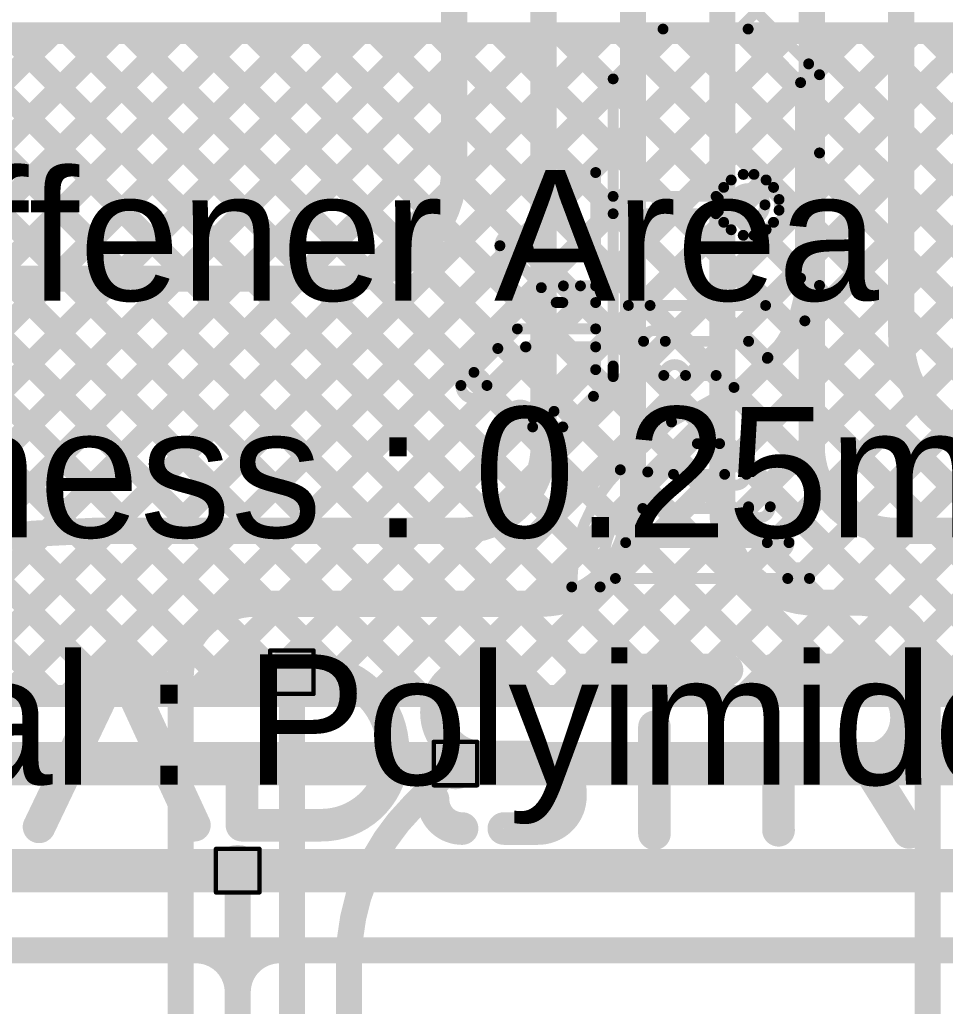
# Model space of a CAD drawing. Header units: inches. Extents: x 3 to 457, y -41 to 239.
# Drawn here: x 107.17 to 117.99, y 116.46 to 128 of the extents above; entities that cross this region are included whole.
import ezdxf

# ---------------------------------------------------------------- set-up
doc = ezdxf.new("R2010")
doc.units = ezdxf.units.IN
for name, color, linetype in [('Bottom Layer', 5, 'Continuous'), ('Drill Drawing', 1, 'Continuous'), ('Fabrication', 76, 'Continuous'), ('Top Layer', 1, 'Continuous'), ('Top Overlay', 2, 'Continuous'), ('Via Holes', 16, 'Continuous')]:
    doc.layers.add(name, color=color, linetype=linetype)
doc.styles.add('Arial', font='', dxfattribs={"height": 0.2})
doc.styles.get('Arial').set_extended_font_data('Arial')

msp = doc.modelspace()

# ---------------------------------------------------------------- hatches: boundary and pattern name
at = {"layer": 'Bottom Layer'}
h = msp.add_hatch(color=5, dxfattribs=at)
edge = h.paths.add_edge_path()
edge.add_arc((110.352, 120.369), 0.3, 0, 360)
h = msp.add_hatch(color=5, dxfattribs=at)
edge = h.paths.add_edge_path()
edge.add_arc((112.264, 119.301), 0.3, 0, 360)
h = msp.add_hatch(color=5, dxfattribs=at)
edge = h.paths.add_edge_path()
edge.add_arc((109.719, 118.05), 0.3, 0, 360)
at = {"layer": 'Top Layer'}
h = msp.add_hatch(color=1, dxfattribs=at)
edge = h.paths.add_edge_path()
edge.add_arc((110.352, 120.369), 0.3, 0, 360)
h = msp.add_hatch(color=1, dxfattribs=at)
edge = h.paths.add_edge_path()
edge.add_arc((112.264, 119.301), 0.3, 0, 360)
h = msp.add_hatch(color=1, dxfattribs=at)
edge = h.paths.add_edge_path()
edge.add_arc((109.719, 118.05), 0.3, 0, 360)
at = {"layer": 'Via Holes'}
h = msp.add_hatch(color=7, dxfattribs=at)
edge = h.paths.add_edge_path()
edge.add_arc((110.352, 120.369), 0.15, 0, 360)
h = msp.add_hatch(color=7, dxfattribs=at)
edge = h.paths.add_edge_path()
edge.add_arc((112.264, 119.301), 0.15, 0, 360)
h = msp.add_hatch(color=7, dxfattribs=at)
edge = h.paths.add_edge_path()
edge.add_arc((109.719, 118.05), 0.15, 0, 360)

# ---------------------------------------------------------------- linework, layer by layer
at = {"layer": 'Bottom Layer'}
for points in [[(112.248, 126.243, 0.305, 0.305, 0), (112.248, 133.911, 0.305, 0.305, 0)], [(113.293, 123.004, 0.305, 0.305, 0), (113.293, 133.911, 0.305, 0.305, 0)], [(114.338, 122.268, 0.305, 0.305, 0), (114.338, 133.911, 0.305, 0.305, 0)], [(115.383, 122.268, 0.305, 0.305, 0), (115.383, 133.911, 0.305, 0.305, 0)], [(116.428, 123.004, 0.305, 0.305, 0), (116.428, 133.911, 0.305, 0.305, 0)], [(117.473, 124.284, 0.305, 0.305, 0), (117.473, 133.911, 0.305, 0.305, 0)], [(112.248, 126.243, 0.305, 0.305, -0.414214), (110.973, 124.968, 0.305, 0.305, 0)], [(102.794, 124.968, 0.305, 0.305, 0), (110.973, 124.968, 0.305, 0.305, 0)], [(118.745, 123.012, 0.305, 0.305, -0.414214), (117.473, 124.284, 0.305, 0.305, 0)], [(113.293, 123.004, 0.305, 0.305, -0.414214), (112.31, 122.022, 0.305, 0.305, 0)], [(117.411, 122.022, 0.305, 0.305, -0.414214), (116.428, 123.004, 0.305, 0.305, 0)], [(114.338, 122.254, 0.305, 0.305, -0.414214), (113.253, 121.169, 0.305, 0.305, 0)], [(116.468, 121.183, 0.305, 0.305, -0.414214), (115.383, 122.268, 0.305, 0.305, 0)], [(100.677, 114.192, 0.305, 0.305, -0.432701), (108.031, 122.022, 0.305, 0.305, 0)], [(108.031, 122.022, 0.305, 0.305, 0), (112.31, 122.022, 0.305, 0.305, 0)], [(117.411, 122.022, 0.305, 0.305, 0), (119.888, 122.022, 0.305, 0.305, 0)], [(109.052, 120.302, 0.305, 0.305, -0.414214), (109.918, 121.169, 0.305, 0.305, 0)], [(109.918, 121.169, 0.305, 0.305, 0), (113.253, 121.169, 0.305, 0.305, 0)], [(116.468, 121.183, 0.305, 0.305, 0), (116.967, 121.183, 0.305, 0.305, 0)], [(116.967, 121.183, 0.305, 0.305, -0.414214), (117.781, 120.369, 0.305, 0.305, 0)], [(110.352, 115.526, 0.305, 0.305, 0), (110.352, 120.369, 0.305, 0.305, 0)], [(117.781, 110.263, 0.305, 0.305, 0), (117.781, 120.369, 0.305, 0.305, 0)], [(109.052, 115.256, 0.305, 0.305, 0), (109.052, 120.302, 0.305, 0.305, 0)], [(111.763, 118.8, 0.305, 0.305, 0), (112.264, 119.301, 0.305, 0.305, 0)], [(111.019, 117.004, 0.305, 0.305, -0.198912), (111.763, 118.8, 0.305, 0.305, 0)], [(109.719, 29.953, 0.305, 0.305, 0), (109.719, 118.05, 0.305, 0.305, 0)], [(111.019, 115.508, 0.305, 0.305, 0), (111.019, 117.004, 0.305, 0.305, 0)]]:
    msp.add_lwpolyline(points, format="xyseb", dxfattribs=at)
for points in [[(112.172, 126.243, 0.152, 0.152, 1), (112.324, 126.243, 0.152, 0.152, 1)], [(112.172, 126.243, 0.152, 0.152, 1), (112.324, 126.243, 0.152, 0.152, 1)], [(110.896, 124.968, 0.152, 0.152, 1), (111.049, 124.968, 0.152, 0.152, 1)], [(110.896, 124.968, 0.152, 0.152, 1), (111.049, 124.968, 0.152, 0.152, 1)], [(117.397, 124.284, 0.152, 0.152, 1), (117.549, 124.284, 0.152, 0.152, 1)], [(117.397, 124.284, 0.152, 0.152, 1), (117.549, 124.284, 0.152, 0.152, 1)], [(113.217, 123.004, 0.152, 0.152, 1), (113.369, 123.004, 0.152, 0.152, 1)], [(113.217, 123.004, 0.152, 0.152, 1), (113.369, 123.004, 0.152, 0.152, 1)], [(116.352, 123.004, 0.152, 0.152, 1), (116.504, 123.004, 0.152, 0.152, 1)], [(116.352, 123.004, 0.152, 0.152, 1), (116.504, 123.004, 0.152, 0.152, 1)], [(114.262, 122.268, 0.152, 0.152, 1), (114.414, 122.268, 0.152, 0.152, 1)], [(114.262, 122.254, 0.152, 0.152, 1), (114.414, 122.254, 0.152, 0.152, 1)], [(115.307, 122.268, 0.152, 0.152, 1), (115.459, 122.268, 0.152, 0.152, 1)], [(115.307, 122.268, 0.152, 0.152, 1), (115.459, 122.268, 0.152, 0.152, 1)], [(107.954, 122.022, 0.152, 0.152, 1), (108.107, 122.022, 0.152, 0.152, 1)], [(107.954, 122.022, 0.152, 0.152, 1), (108.107, 122.022, 0.152, 0.152, 1)], [(112.234, 122.022, 0.152, 0.152, 1), (112.386, 122.022, 0.152, 0.152, 1)], [(112.234, 122.022, 0.152, 0.152, 1), (112.386, 122.022, 0.152, 0.152, 1)], [(117.335, 122.022, 0.152, 0.152, 1), (117.487, 122.022, 0.152, 0.152, 1)], [(117.335, 122.022, 0.152, 0.152, 1), (117.487, 122.022, 0.152, 0.152, 1)], [(109.842, 121.169, 0.152, 0.152, 1), (109.994, 121.169, 0.152, 0.152, 1)], [(109.842, 121.169, 0.152, 0.152, 1), (109.994, 121.169, 0.152, 0.152, 1)], [(113.177, 121.169, 0.152, 0.152, 1), (113.329, 121.169, 0.152, 0.152, 1)], [(113.177, 121.169, 0.152, 0.152, 1), (113.329, 121.169, 0.152, 0.152, 1)], [(116.392, 121.183, 0.152, 0.152, 1), (116.544, 121.183, 0.152, 0.152, 1)], [(116.392, 121.183, 0.152, 0.152, 1), (116.544, 121.183, 0.152, 0.152, 1)], [(116.891, 121.183, 0.152, 0.152, 1), (117.043, 121.183, 0.152, 0.152, 1)], [(116.891, 121.183, 0.152, 0.152, 1), (117.043, 121.183, 0.152, 0.152, 1)], [(110.275, 120.369, 0.152, 0.152, 1), (110.428, 120.369, 0.152, 0.152, 1)], [(117.705, 120.369, 0.152, 0.152, 1), (117.857, 120.369, 0.152, 0.152, 1)], [(117.705, 120.369, 0.152, 0.152, 1), (117.857, 120.369, 0.152, 0.152, 1)], [(108.975, 120.302, 0.152, 0.152, 1), (109.128, 120.302, 0.152, 0.152, 1)], [(108.975, 120.302, 0.152, 0.152, 1), (109.128, 120.302, 0.152, 0.152, 1)], [(112.187, 119.301, 0.152, 0.152, 1), (112.34, 119.301, 0.152, 0.152, 1)], [(111.687, 118.8, 0.152, 0.152, 1), (111.839, 118.8, 0.152, 0.152, 1)], [(111.687, 118.8, 0.152, 0.152, 1), (111.839, 118.8, 0.152, 0.152, 1)], [(109.643, 118.05, 0.152, 0.152, 1), (109.795, 118.05, 0.152, 0.152, 1)], [(110.943, 117.004, 0.152, 0.152, 1), (111.095, 117.004, 0.152, 0.152, 1)], [(110.943, 117.004, 0.152, 0.152, 1), (111.095, 117.004, 0.152, 0.152, 1)]]:
    msp.add_lwpolyline(points, format="xyseb", close=True, dxfattribs=at)
at = {"layer": 'Drill Drawing'}
for points in [[(110.098, 120.623, 0.0508, 0.0508, 0), (110.606, 120.623, 0.0508, 0.0508, 0)], [(110.098, 120.115, 0.0508, 0.0508, 0), (110.098, 120.623, 0.0508, 0.0508, 0)], [(110.606, 120.115, 0.0508, 0.0508, 0), (110.606, 120.623, 0.0508, 0.0508, 0)], [(110.098, 120.115, 0.0508, 0.0508, 0), (110.606, 120.115, 0.0508, 0.0508, 0)], [(112.01, 119.555, 0.0508, 0.0508, 0), (112.518, 119.555, 0.0508, 0.0508, 0)], [(112.01, 119.047, 0.0508, 0.0508, 0), (112.01, 119.555, 0.0508, 0.0508, 0)], [(112.518, 119.047, 0.0508, 0.0508, 0), (112.518, 119.555, 0.0508, 0.0508, 0)], [(112.01, 119.047, 0.0508, 0.0508, 0), (112.518, 119.047, 0.0508, 0.0508, 0)], [(109.465, 118.304, 0.0508, 0.0508, 0), (109.973, 118.304, 0.0508, 0.0508, 0)], [(109.465, 117.796, 0.0508, 0.0508, 0), (109.465, 118.304, 0.0508, 0.0508, 0)], [(109.973, 117.796, 0.0508, 0.0508, 0), (109.973, 118.304, 0.0508, 0.0508, 0)], [(109.465, 117.796, 0.0508, 0.0508, 0), (109.973, 117.796, 0.0508, 0.0508, 0)]]:
    msp.add_lwpolyline(points, format="xyseb", dxfattribs=at)
for points in [[(110.085, 120.623, 0.0254, 0.0254, 1), (110.11, 120.623, 0.0254, 0.0254, 1)], [(110.085, 120.623, 0.0254, 0.0254, 1), (110.11, 120.623, 0.0254, 0.0254, 1)], [(110.593, 120.623, 0.0254, 0.0254, 1), (110.618, 120.623, 0.0254, 0.0254, 1)], [(110.593, 120.623, 0.0254, 0.0254, 1), (110.618, 120.623, 0.0254, 0.0254, 1)], [(110.085, 120.115, 0.0254, 0.0254, 1), (110.11, 120.115, 0.0254, 0.0254, 1)], [(110.085, 120.115, 0.0254, 0.0254, 1), (110.11, 120.115, 0.0254, 0.0254, 1)], [(110.593, 120.115, 0.0254, 0.0254, 1), (110.618, 120.115, 0.0254, 0.0254, 1)], [(110.593, 120.115, 0.0254, 0.0254, 1), (110.618, 120.115, 0.0254, 0.0254, 1)], [(111.997, 119.555, 0.0254, 0.0254, 1), (112.022, 119.555, 0.0254, 0.0254, 1)], [(111.997, 119.555, 0.0254, 0.0254, 1), (112.022, 119.555, 0.0254, 0.0254, 1)], [(112.505, 119.555, 0.0254, 0.0254, 1), (112.53, 119.555, 0.0254, 0.0254, 1)], [(112.505, 119.555, 0.0254, 0.0254, 1), (112.53, 119.555, 0.0254, 0.0254, 1)], [(111.997, 119.047, 0.0254, 0.0254, 1), (112.022, 119.047, 0.0254, 0.0254, 1)], [(111.997, 119.047, 0.0254, 0.0254, 1), (112.022, 119.047, 0.0254, 0.0254, 1)], [(112.505, 119.047, 0.0254, 0.0254, 1), (112.53, 119.047, 0.0254, 0.0254, 1)], [(112.505, 119.047, 0.0254, 0.0254, 1), (112.53, 119.047, 0.0254, 0.0254, 1)], [(109.452, 118.304, 0.0254, 0.0254, 1), (109.478, 118.304, 0.0254, 0.0254, 1)], [(109.452, 118.304, 0.0254, 0.0254, 1), (109.478, 118.304, 0.0254, 0.0254, 1)], [(109.96, 118.304, 0.0254, 0.0254, 1), (109.986, 118.304, 0.0254, 0.0254, 1)], [(109.96, 118.304, 0.0254, 0.0254, 1), (109.986, 118.304, 0.0254, 0.0254, 1)], [(109.452, 117.796, 0.0254, 0.0254, 1), (109.478, 117.796, 0.0254, 0.0254, 1)], [(109.452, 117.796, 0.0254, 0.0254, 1), (109.478, 117.796, 0.0254, 0.0254, 1)], [(109.96, 117.796, 0.0254, 0.0254, 1), (109.986, 117.796, 0.0254, 0.0254, 1)], [(109.96, 117.796, 0.0254, 0.0254, 1), (109.986, 117.796, 0.0254, 0.0254, 1)]]:
    msp.add_lwpolyline(points, format="xyseb", close=True, dxfattribs=at)
at = {"layer": 'Top Layer'}
for points in [[(103.276, 122.835, 0.254, 0.254, 0), (108.279, 127.838, 0.254, 0.254, 0)], [(103.276, 123.554, 0.254, 0.254, 0), (107.561, 127.838, 0.254, 0.254, 0)], [(103.276, 122.117, 0.254, 0.254, 0), (108.998, 127.838, 0.254, 0.254, 0)], [(103.281, 121.403, 0.254, 0.254, 0), (109.716, 127.838, 0.254, 0.254, 0)], [(103.443, 120.846, 0.254, 0.254, 0), (110.435, 127.838, 0.254, 0.254, 0)], [(103.76, 120.445, 0.254, 0.254, 0), (111.153, 127.838, 0.254, 0.254, 0)], [(103.76, 120.445, 0.254, 0.254, 0), (111.153, 127.838, 0.254, 0.254, 0)], [(104.182, 127.791, 0.254, 0.254, 0), (111.882, 120.091, 0.254, 0.254, 0)], [(104.211, 120.178, 0.254, 0.254, 0), (111.871, 127.838, 0.254, 0.254, 0)], [(104.521, 127.838, 0.254, 0.254, 0), (124.839, 127.838, 0.254, 0.254, 0)], [(104.843, 120.091, 0.254, 0.254, 0), (112.59, 127.838, 0.254, 0.254, 0)], [(104.853, 127.838, 0.254, 0.254, 0), (112.6, 120.091, 0.254, 0.254, 0)], [(105.561, 120.091, 0.254, 0.254, 0), (113.308, 127.838, 0.254, 0.254, 0)], [(105.572, 127.838, 0.254, 0.254, 0), (113.319, 120.091, 0.254, 0.254, 0)], [(106.28, 120.091, 0.254, 0.254, 0), (114.027, 127.838, 0.254, 0.254, 0)], [(106.29, 127.838, 0.254, 0.254, 0), (114.037, 120.091, 0.254, 0.254, 0)], [(106.998, 120.091, 0.254, 0.254, 0), (114.745, 127.838, 0.254, 0.254, 0)], [(107.009, 127.838, 0.254, 0.254, 0), (114.756, 120.091, 0.254, 0.254, 0)], [(107.717, 120.091, 0.254, 0.254, 0), (115.464, 127.838, 0.254, 0.254, 0)], [(107.727, 127.838, 0.254, 0.254, 0), (115.474, 120.091, 0.254, 0.254, 0)], [(108.435, 120.091, 0.254, 0.254, 0), (116.182, 127.838, 0.254, 0.254, 0)], [(108.445, 127.838, 0.254, 0.254, 0), (116.192, 120.091, 0.254, 0.254, 0)], [(109.153, 120.091, 0.254, 0.254, 0), (116.9, 127.838, 0.254, 0.254, 0)], [(109.164, 127.838, 0.254, 0.254, 0), (116.911, 120.091, 0.254, 0.254, 0)], [(109.872, 120.091, 0.254, 0.254, 0), (117.619, 127.838, 0.254, 0.254, 0)], [(109.882, 127.838, 0.254, 0.254, 0), (117.629, 120.091, 0.254, 0.254, 0)], [(110.59, 120.091, 0.254, 0.254, 0), (118.337, 127.838, 0.254, 0.254, 0)], [(110.601, 127.838, 0.254, 0.254, 0), (118.348, 120.091, 0.254, 0.254, 0)], [(111.309, 120.091, 0.254, 0.254, 0), (119.056, 127.838, 0.254, 0.254, 0)], [(111.319, 127.838, 0.254, 0.254, 0), (119.066, 120.091, 0.254, 0.254, 0)], [(112.027, 120.091, 0.254, 0.254, 0), (119.774, 127.838, 0.254, 0.254, 0)], [(112.038, 127.838, 0.254, 0.254, 0), (119.785, 120.091, 0.254, 0.254, 0)], [(112.746, 120.091, 0.254, 0.254, 0), (120.493, 127.838, 0.254, 0.254, 0)], [(112.756, 127.838, 0.254, 0.254, 0), (120.503, 120.091, 0.254, 0.254, 0)], [(113.464, 120.091, 0.254, 0.254, 0), (121.211, 127.838, 0.254, 0.254, 0)], [(113.474, 127.838, 0.254, 0.254, 0), (121.221, 120.091, 0.254, 0.254, 0)], [(114.182, 120.091, 0.254, 0.254, 0), (121.929, 127.838, 0.254, 0.254, 0)], [(114.193, 127.838, 0.254, 0.254, 0), (121.94, 120.091, 0.254, 0.254, 0)], [(114.901, 120.091, 0.254, 0.254, 0), (122.648, 127.838, 0.254, 0.254, 0)], [(114.911, 127.838, 0.254, 0.254, 0), (122.658, 120.091, 0.254, 0.254, 0)], [(115.619, 120.091, 0.254, 0.254, 0), (123.366, 127.838, 0.254, 0.254, 0)], [(115.63, 127.838, 0.254, 0.254, 0), (123.377, 120.091, 0.254, 0.254, 0)], [(116.338, 120.091, 0.254, 0.254, 0), (124.085, 127.838, 0.254, 0.254, 0)], [(116.348, 127.838, 0.254, 0.254, 0), (124.095, 120.091, 0.254, 0.254, 0)], [(117.056, 120.091, 0.254, 0.254, 0), (124.803, 127.838, 0.254, 0.254, 0)], [(117.066, 127.838, 0.254, 0.254, 0), (124.789, 120.116, 0.254, 0.254, 0)], [(117.785, 127.838, 0.254, 0.254, 0), (125.266, 120.357, 0.254, 0.254, 0)], [(117.774, 120.091, 0.254, 0.254, 0), (125.341, 127.658, 0.254, 0.254, 0)], [(103.714, 127.541, 0.254, 0.254, 0), (111.163, 120.091, 0.254, 0.254, 0)], [(103.401, 127.136, 0.254, 0.254, 0), (110.445, 120.091, 0.254, 0.254, 0)], [(103.276, 126.541, 0.254, 0.254, 0), (109.727, 120.091, 0.254, 0.254, 0)], [(103.276, 125.823, 0.254, 0.254, 0), (109.008, 120.091, 0.254, 0.254, 0)], [(103.276, 125.105, 0.254, 0.254, 0), (108.29, 120.091, 0.254, 0.254, 0)], [(103.276, 124.386, 0.254, 0.254, 0), (107.571, 120.091, 0.254, 0.254, 0)], [(104.699, 120.091, 0.254, 0.254, 0), (124.562, 120.091, 0.254, 0.254, 0)], [(106.099, 119.301, 0.508, 0.508, 0), (112.264, 119.301, 0.508, 0.508, 0)], [(112.264, 119.301, 0.508, 0.508, 0), (119.793, 119.301, 0.508, 0.508, 0)], [(103.163, 118.05, 0.508, 0.508, 0), (109.719, 118.05, 0.508, 0.508, 0)], [(109.719, 118.05, 0.508, 0.508, 0), (118.449, 118.05, 0.508, 0.508, 0)], [(102.193, 117.119, 0.305, 0.305, 0), (109.229, 117.119, 0.305, 0.305, 0)], [(109.229, 117.119, 0.305, 0.305, 0), (110.21, 117.119, 0.305, 0.305, 0)], [(109.229, 117.119, 0.305, 0.305, -0.414214), (109.719, 116.629, 0.305, 0.305, 0)], [(109.719, 116.629, 0.305, 0.305, -0.414214), (110.21, 117.119, 0.305, 0.305, 0)], [(110.21, 117.119, 0.305, 0.305, 0), (118.263, 117.119, 0.305, 0.305, 0)], [(109.719, 31.524, 0.305, 0.305, 0), (109.719, 116.629, 0.305, 0.305, 0)]]:
    msp.add_lwpolyline(points, format="xyseb", dxfattribs=at)
for points in [[(107.497, 127.838, 0.127, 0.127, 1), (107.624, 127.838, 0.127, 0.127, 1)], [(107.663, 127.838, 0.127, 0.127, 1), (107.79, 127.838, 0.127, 0.127, 1)], [(108.216, 127.838, 0.127, 0.127, 1), (108.343, 127.838, 0.127, 0.127, 1)], [(108.382, 127.838, 0.127, 0.127, 1), (108.509, 127.838, 0.127, 0.127, 1)], [(108.934, 127.838, 0.127, 0.127, 1), (109.061, 127.838, 0.127, 0.127, 1)], [(109.1, 127.838, 0.127, 0.127, 1), (109.227, 127.838, 0.127, 0.127, 1)], [(109.653, 127.838, 0.127, 0.127, 1), (109.78, 127.838, 0.127, 0.127, 1)], [(109.819, 127.838, 0.127, 0.127, 1), (109.946, 127.838, 0.127, 0.127, 1)], [(110.371, 127.838, 0.127, 0.127, 1), (110.498, 127.838, 0.127, 0.127, 1)], [(110.537, 127.838, 0.127, 0.127, 1), (110.664, 127.838, 0.127, 0.127, 1)], [(111.09, 127.838, 0.127, 0.127, 1), (111.217, 127.838, 0.127, 0.127, 1)], [(111.09, 127.838, 0.127, 0.127, 1), (111.217, 127.838, 0.127, 0.127, 1)], [(111.256, 127.838, 0.127, 0.127, 1), (111.383, 127.838, 0.127, 0.127, 1)], [(111.808, 127.838, 0.127, 0.127, 1), (111.935, 127.838, 0.127, 0.127, 1)], [(111.974, 127.838, 0.127, 0.127, 1), (112.101, 127.838, 0.127, 0.127, 1)], [(112.526, 127.838, 0.127, 0.127, 1), (112.653, 127.838, 0.127, 0.127, 1)], [(112.692, 127.838, 0.127, 0.127, 1), (112.819, 127.838, 0.127, 0.127, 1)], [(113.245, 127.838, 0.127, 0.127, 1), (113.372, 127.838, 0.127, 0.127, 1)], [(113.411, 127.838, 0.127, 0.127, 1), (113.538, 127.838, 0.127, 0.127, 1)], [(113.963, 127.838, 0.127, 0.127, 1), (114.09, 127.838, 0.127, 0.127, 1)], [(114.129, 127.838, 0.127, 0.127, 1), (114.256, 127.838, 0.127, 0.127, 1)], [(114.682, 127.838, 0.127, 0.127, 1), (114.809, 127.838, 0.127, 0.127, 1)], [(114.848, 127.838, 0.127, 0.127, 1), (114.975, 127.838, 0.127, 0.127, 1)], [(115.4, 127.838, 0.127, 0.127, 1), (115.527, 127.838, 0.127, 0.127, 1)], [(115.566, 127.838, 0.127, 0.127, 1), (115.693, 127.838, 0.127, 0.127, 1)], [(116.118, 127.838, 0.127, 0.127, 1), (116.245, 127.838, 0.127, 0.127, 1)], [(116.285, 127.838, 0.127, 0.127, 1), (116.412, 127.838, 0.127, 0.127, 1)], [(116.837, 127.838, 0.127, 0.127, 1), (116.964, 127.838, 0.127, 0.127, 1)], [(117.003, 127.838, 0.127, 0.127, 1), (117.13, 127.838, 0.127, 0.127, 1)], [(117.555, 127.838, 0.127, 0.127, 1), (117.682, 127.838, 0.127, 0.127, 1)], [(117.721, 127.838, 0.127, 0.127, 1), (117.848, 127.838, 0.127, 0.127, 1)], [(107.508, 120.091, 0.127, 0.127, 1), (107.635, 120.091, 0.127, 0.127, 1)], [(107.653, 120.091, 0.127, 0.127, 1), (107.78, 120.091, 0.127, 0.127, 1)], [(108.226, 120.091, 0.127, 0.127, 1), (108.353, 120.091, 0.127, 0.127, 1)], [(108.371, 120.091, 0.127, 0.127, 1), (108.498, 120.091, 0.127, 0.127, 1)], [(108.945, 120.091, 0.127, 0.127, 1), (109.072, 120.091, 0.127, 0.127, 1)], [(109.09, 120.091, 0.127, 0.127, 1), (109.217, 120.091, 0.127, 0.127, 1)], [(109.663, 120.091, 0.127, 0.127, 1), (109.79, 120.091, 0.127, 0.127, 1)], [(109.808, 120.091, 0.127, 0.127, 1), (109.935, 120.091, 0.127, 0.127, 1)], [(110.382, 120.091, 0.127, 0.127, 1), (110.509, 120.091, 0.127, 0.127, 1)], [(110.527, 120.091, 0.127, 0.127, 1), (110.654, 120.091, 0.127, 0.127, 1)], [(111.1, 120.091, 0.127, 0.127, 1), (111.227, 120.091, 0.127, 0.127, 1)], [(111.245, 120.091, 0.127, 0.127, 1), (111.372, 120.091, 0.127, 0.127, 1)], [(111.818, 120.091, 0.127, 0.127, 1), (111.945, 120.091, 0.127, 0.127, 1)], [(111.964, 120.091, 0.127, 0.127, 1), (112.091, 120.091, 0.127, 0.127, 1)], [(112.537, 120.091, 0.127, 0.127, 1), (112.664, 120.091, 0.127, 0.127, 1)], [(112.682, 120.091, 0.127, 0.127, 1), (112.809, 120.091, 0.127, 0.127, 1)], [(113.255, 120.091, 0.127, 0.127, 1), (113.382, 120.091, 0.127, 0.127, 1)], [(113.4, 120.091, 0.127, 0.127, 1), (113.527, 120.091, 0.127, 0.127, 1)], [(113.974, 120.091, 0.127, 0.127, 1), (114.101, 120.091, 0.127, 0.127, 1)], [(114.119, 120.091, 0.127, 0.127, 1), (114.246, 120.091, 0.127, 0.127, 1)], [(114.692, 120.091, 0.127, 0.127, 1), (114.819, 120.091, 0.127, 0.127, 1)], [(114.837, 120.091, 0.127, 0.127, 1), (114.964, 120.091, 0.127, 0.127, 1)], [(115.41, 120.091, 0.127, 0.127, 1), (115.537, 120.091, 0.127, 0.127, 1)], [(115.556, 120.091, 0.127, 0.127, 1), (115.683, 120.091, 0.127, 0.127, 1)], [(116.129, 120.091, 0.127, 0.127, 1), (116.256, 120.091, 0.127, 0.127, 1)], [(116.274, 120.091, 0.127, 0.127, 1), (116.401, 120.091, 0.127, 0.127, 1)], [(116.847, 120.091, 0.127, 0.127, 1), (116.974, 120.091, 0.127, 0.127, 1)], [(116.993, 120.091, 0.127, 0.127, 1), (117.12, 120.091, 0.127, 0.127, 1)], [(117.566, 120.091, 0.127, 0.127, 1), (117.693, 120.091, 0.127, 0.127, 1)], [(117.711, 120.091, 0.127, 0.127, 1), (117.838, 120.091, 0.127, 0.127, 1)], [(112.137, 119.301, 0.254, 0.254, 1), (112.391, 119.301, 0.254, 0.254, 1)], [(112.137, 119.301, 0.254, 0.254, 1), (112.391, 119.301, 0.254, 0.254, 1)], [(109.592, 118.05, 0.254, 0.254, 1), (109.846, 118.05, 0.254, 0.254, 1)], [(109.592, 118.05, 0.254, 0.254, 1), (109.846, 118.05, 0.254, 0.254, 1)], [(109.152, 117.119, 0.152, 0.152, 1), (109.305, 117.119, 0.152, 0.152, 1)], [(109.152, 117.119, 0.152, 0.152, 1), (109.305, 117.119, 0.152, 0.152, 1)], [(109.152, 117.119, 0.152, 0.152, 1), (109.305, 117.119, 0.152, 0.152, 1)], [(110.134, 117.119, 0.152, 0.152, 1), (110.286, 117.119, 0.152, 0.152, 1)], [(110.134, 117.119, 0.152, 0.152, 1), (110.286, 117.119, 0.152, 0.152, 1)], [(110.134, 117.119, 0.152, 0.152, 1), (110.286, 117.119, 0.152, 0.152, 1)], [(109.643, 116.629, 0.152, 0.152, 1), (109.795, 116.629, 0.152, 0.152, 1)], [(109.643, 116.629, 0.152, 0.152, 1), (109.795, 116.629, 0.152, 0.152, 1)], [(109.643, 116.629, 0.152, 0.152, 1), (109.795, 116.629, 0.152, 0.152, 1)]]:
    msp.add_lwpolyline(points, format="xyseb", close=True, dxfattribs=at)
at = {"layer": 'Top Overlay'}
for points in [[(113.902, 126.21, 0.127, 0.127, 0), (115.782, 128.09, 0.127, 0.127, 0)], [(115.782, 128.09, 0.127, 0.127, 0), (116.391, 127.48, 0.127, 0.127, 0)], [(114.107, 127.304, 0.127, 0.127, 0), (114.689, 127.887, 0.127, 0.127, 0)], [(114.689, 127.887, 0.127, 0.127, 0), (115.684, 127.887, 0.127, 0.127, 0)], [(115.684, 127.887, 0.127, 0.127, 0), (116.297, 127.261, 0.127, 0.127, 0)], [(116.391, 127.48, 0.127, 0.127, 0), (116.518, 127.353, 0.127, 0.127, 0)], [(114.107, 125.931, 0.127, 0.127, 0), (114.107, 127.304, 0.127, 0.127, 0)], [(116.297, 124.975, 0.127, 0.127, 0), (116.297, 127.261, 0.127, 0.127, 0)], [(116.518, 126.439, 0.127, 0.127, 0), (116.518, 127.353, 0.127, 0.127, 0)], [(116.518, 124.89, 0.127, 0.127, 0), (116.518, 126.439, 0.127, 0.127, 0)], [(113.902, 124.885, 0.127, 0.127, 0), (113.902, 126.21, 0.127, 0.127, 0)], [(115.399, 126.036, 0.127, 0.127, -0.087489), (115.486, 126.123, 0.127, 0.127, 0)], [(115.627, 126.188, 0.127, 0.127, -0.087489), (115.753, 126.188, 0.127, 0.127, 0)], [(115.894, 126.123, 0.127, 0.127, -0.087489), (115.981, 126.036, 0.127, 0.127, 0)], [(114.107, 125.931, 0.127, 0.127, 0), (115.309, 125.931, 0.127, 0.127, 0)], [(115.309, 125.931, 0.127, 0.127, 0), (115.335, 125.906, 0.127, 0.127, 0)], [(115.334, 125.769, 0.127, 0.127, -0.087489), (115.334, 125.895, 0.127, 0.127, 0)], [(115.335, 125.906, 0.127, 0.127, 0), (115.336, 125.907, 0.127, 0.127, 0)], [(116.046, 125.895, 0.127, 0.127, -0.087489), (116.046, 125.769, 0.127, 0.127, 0)], [(115.307, 125.728, 0.127, 0.127, 0), (115.336, 125.757, 0.127, 0.127, 0)], [(114.107, 125.728, 0.127, 0.127, 0), (115.307, 125.728, 0.127, 0.127, 0)], [(114.107, 123.949, 0.127, 0.127, 0), (114.107, 125.728, 0.127, 0.127, 0)], [(115.486, 125.541, 0.127, 0.127, -0.087489), (115.399, 125.628, 0.127, 0.127, 0)], [(115.981, 125.628, 0.127, 0.127, -0.087489), (115.894, 125.541, 0.127, 0.127, 0)], [(115.753, 125.476, 0.127, 0.127, -0.087489), (115.627, 125.476, 0.127, 0.127, 0)], [(113.115, 125.321, 0.127, 0.127, 0), (113.526, 124.885, 0.127, 0.127, 0)], [(112.988, 125.169, 0.127, 0.127, 0), (113.267, 124.864, 0.127, 0.127, 0)], [(116.297, 124.975, 0.127, 0.127, -0.198912), (115.914, 124.049, 0.127, 0.127, 0)], [(113.267, 124.864, 0.127, 0.127, 0), (113.441, 124.69, 0.127, 0.127, 0)], [(113.526, 124.885, 0.127, 0.127, 0), (113.725, 124.885, 0.127, 0.127, 0)], [(113.525, 124.885, 0.127, 0.127, 0), (113.902, 124.885, 0.127, 0.127, 0)], [(116.518, 124.89, 0.127, 0.127, -0.198912), (116.347, 124.476, 0.127, 0.127, 0)], [(113.441, 124.69, 0.127, 0.127, 0), (113.519, 124.69, 0.127, 0.127, 0)], [(113.519, 124.69, 0.127, 0.127, 0), (113.902, 124.69, 0.127, 0.127, 0)], [(113.902, 124.382, 0.127, 0.127, 0), (113.902, 124.69, 0.127, 0.127, 0)], [(114.538, 124.656, 0.127, 0.127, 0), (115.888, 124.656, 0.127, 0.127, 0)], [(115.917, 124.046, 0.127, 0.127, 0), (116.347, 124.476, 0.127, 0.127, 0)], [(112.759, 124.153, 0.127, 0.127, 0), (112.988, 124.382, 0.127, 0.127, 0)], [(112.988, 124.382, 0.127, 0.127, 0), (113.902, 124.382, 0.127, 0.127, 0)], [(112.48, 123.874, 0.127, 0.127, 0), (112.759, 124.153, 0.127, 0.127, 0)], [(112.632, 123.721, 0.127, 0.127, 0), (113.083, 124.172, 0.127, 0.127, 0)], [(113.083, 124.172, 0.127, 0.127, 0), (113.087, 124.172, 0.127, 0.127, 0)], [(113.087, 124.172, 0.127, 0.127, 0), (113.902, 124.172, 0.127, 0.127, 0)], [(113.902, 123.906, 0.127, 0.127, 0), (113.902, 124.172, 0.127, 0.127, 0)], [(114.716, 124.237, 0.127, 0.127, 0), (115.689, 124.237, 0.127, 0.127, 0)], [(115.141, 123.34, 0.127, 0.127, 0), (115.908, 124.038, 0.127, 0.127, 0)], [(113.416, 123.419, 0.127, 0.127, 0), (113.902, 123.906, 0.127, 0.127, 0)], [(114.107, 123.824, 0.127, 0.127, 0), (114.107, 123.949, 0.127, 0.127, 0)], [(113.877, 123.594, 0.127, 0.127, 0), (114.107, 123.824, 0.127, 0.127, 0)], [(114.953, 123.838, 0.127, 0.127, 0), (115.31, 123.838, 0.127, 0.127, 0)], [(114.789, 123.294, 0.127, 0.127, 0), (115.519, 123.698, 0.127, 0.127, 0)], [(113.518, 123.236, 0.127, 0.127, 0), (113.877, 123.594, 0.127, 0.127, 0)], [(113.165, 123.419, 0.127, 0.127, 0), (113.416, 123.419, 0.127, 0.127, 0)], [(114.511, 122.71, 0.127, 0.127, 0), (115.141, 123.34, 0.127, 0.127, 0)], [(113.165, 123.236, 0.127, 0.127, 0), (113.518, 123.236, 0.127, 0.127, 0)], [(114.19, 122.735, 0.127, 0.127, 0), (114.789, 123.294, 0.127, 0.127, 0)], [(115.091, 123.041, 0.127, 0.127, 0), (115.35, 123.041, 0.127, 0.127, 0)], [(113.623, 121.366, 0.127, 0.127, -0.198912), (114.19, 122.735, 0.127, 0.127, 0)], [(113.954, 121.366, 0.127, 0.127, -0.198912), (114.511, 122.71, 0.127, 0.127, 0)], [(114.812, 122.682, 0.127, 0.127, 0), (115.409, 122.682, 0.127, 0.127, 0)], [(114.453, 122.283, 0.127, 0.127, 0), (115.69, 122.283, 0.127, 0.127, 0)], [(114.253, 121.884, 0.127, 0.127, 0), (115.908, 121.884, 0.127, 0.127, 0)], [(113.623, 121.366, 0.127, 0.127, 0), (113.954, 121.366, 0.127, 0.127, 0)], [(114.134, 121.465, 0.127, 0.127, 0), (116.147, 121.465, 0.127, 0.127, 0)], [(107.398, 118.562, 0.381, 0.381, 0), (108.275, 120.396, 0.381, 0.381, 0)], [(108.275, 120.396, 0.381, 0.381, 0), (108.375, 120.396, 0.381, 0.381, 0)], [(108.375, 120.396, 0.381, 0.381, 0), (109.212, 118.581, 0.381, 0.381, 0)], [(109.718, 120.396, 0.381, 0.381, 0), (110.596, 120.396, 0.381, 0.381, 0)], [(110.596, 120.396, 0.381, 0.381, -0.414214), (111.534, 119.457, 0.381, 0.381, 0)], [(112.041, 119.897, 0.381, 0.381, -0.414214), (112.54, 120.396, 0.381, 0.381, 0)], [(112.54, 120.396, 0.381, 0.381, 0), (112.909, 120.396, 0.381, 0.381, 0)], [(113.742, 120.396, 0.381, 0.381, 0), (115.437, 120.396, 0.381, 0.381, 0)], [(115.98, 120.396, 0.381, 0.381, 0), (116.977, 120.396, 0.381, 0.381, 0)], [(116.977, 120.396, 0.381, 0.381, -0.414214), (117.535, 119.838, 0.381, 0.381, 0)], [(112.56, 119.379, 0.381, 0.381, -0.414214), (112.041, 119.897, 0.381, 0.381, 0)], [(117.535, 119.838, 0.381, 0.381, -0.414214), (117.036, 119.339, 0.381, 0.381, 0)], [(114.589, 118.482, 0.381, 0.381, 0), (114.589, 119.73, 0.381, 0.381, 0)], [(111.534, 119.419, 0.381, 0.381, -0.414214), (110.696, 118.581, 0.381, 0.381, 0)], [(111.534, 119.419, 0.381, 0.381, 0), (111.534, 119.457, 0.381, 0.381, 0)], [(109.768, 118.581, 0.381, 0.381, 0), (109.768, 119.299, 0.381, 0.381, 0)], [(112.56, 119.379, 0.381, 0.381, 0), (113.188, 119.379, 0.381, 0.381, 0)], [(113.188, 119.379, 0.381, 0.381, -0.414214), (113.607, 118.96, 0.381, 0.381, 0)], [(116.039, 118.522, 0.381, 0.381, 0), (116.039, 119.339, 0.381, 0.381, 0)], [(116.039, 119.339, 0.381, 0.381, 0), (116.897, 119.339, 0.381, 0.381, 0)], [(116.897, 119.339, 0.381, 0.381, 0), (117.036, 119.339, 0.381, 0.381, 0)], [(117.036, 119.339, 0.381, 0.381, 0), (117.565, 118.497, 0.381, 0.381, 0)], [(113.607, 118.92, 0.381, 0.381, 0), (113.607, 118.96, 0.381, 0.381, 0)], [(112.341, 118.542, 0.381, 0.381, -0.414214), (112.002, 118.881, 0.381, 0.381, 0)], [(113.607, 118.92, 0.381, 0.381, -0.414214), (113.228, 118.542, 0.381, 0.381, 0)], [(109.768, 118.581, 0.381, 0.381, 0), (110.556, 118.581, 0.381, 0.381, 0)], [(110.556, 118.581, 0.381, 0.381, 0), (110.696, 118.581, 0.381, 0.381, 0)], [(112.829, 118.542, 0.381, 0.381, 0), (113.228, 118.542, 0.381, 0.381, 0)]]:
    msp.add_lwpolyline(points, format="xyseb", dxfattribs=at)
for points in [[(114.658, 127.887, 0.0635, 0.0635, 1), (114.721, 127.887, 0.0635, 0.0635, 1)], [(114.658, 127.887, 0.0635, 0.0635, 1), (114.721, 127.887, 0.0635, 0.0635, 1)], [(115.652, 127.887, 0.0635, 0.0635, 1), (115.716, 127.887, 0.0635, 0.0635, 1)], [(115.652, 127.887, 0.0635, 0.0635, 1), (115.716, 127.887, 0.0635, 0.0635, 1)], [(116.359, 127.48, 0.0635, 0.0635, 1), (116.423, 127.48, 0.0635, 0.0635, 1)], [(116.359, 127.48, 0.0635, 0.0635, 1), (116.423, 127.48, 0.0635, 0.0635, 1)], [(114.075, 127.304, 0.0635, 0.0635, 1), (114.138, 127.304, 0.0635, 0.0635, 1)], [(114.075, 127.304, 0.0635, 0.0635, 1), (114.138, 127.304, 0.0635, 0.0635, 1)], [(116.265, 127.261, 0.0635, 0.0635, 1), (116.329, 127.261, 0.0635, 0.0635, 1)], [(116.265, 127.261, 0.0635, 0.0635, 1), (116.329, 127.261, 0.0635, 0.0635, 1)], [(116.486, 127.353, 0.0635, 0.0635, 1), (116.55, 127.353, 0.0635, 0.0635, 1)], [(116.486, 127.353, 0.0635, 0.0635, 1), (116.55, 127.353, 0.0635, 0.0635, 1)], [(116.486, 126.439, 0.0635, 0.0635, 1), (116.55, 126.439, 0.0635, 0.0635, 1)], [(116.486, 126.439, 0.0635, 0.0635, 1), (116.55, 126.439, 0.0635, 0.0635, 1)], [(113.87, 126.21, 0.0635, 0.0635, 1), (113.934, 126.21, 0.0635, 0.0635, 1)], [(113.87, 126.21, 0.0635, 0.0635, 1), (113.934, 126.21, 0.0635, 0.0635, 1)], [(115.454, 126.123, 0.0635, 0.0635, 1), (115.518, 126.123, 0.0635, 0.0635, 1)], [(115.595, 126.188, 0.0635, 0.0635, 1), (115.659, 126.188, 0.0635, 0.0635, 1)], [(115.721, 126.188, 0.0635, 0.0635, 1), (115.784, 126.188, 0.0635, 0.0635, 1)], [(115.862, 126.123, 0.0635, 0.0635, 1), (115.926, 126.123, 0.0635, 0.0635, 1)], [(115.367, 126.036, 0.0635, 0.0635, 1), (115.43, 126.036, 0.0635, 0.0635, 1)], [(115.88, 125.832, 0.127, 0.127, 1), (115.499, 125.832, 0.127, 0.127, 1)], [(115.949, 126.036, 0.0635, 0.0635, 1), (116.013, 126.036, 0.0635, 0.0635, 1)], [(114.075, 125.931, 0.0635, 0.0635, 1), (114.138, 125.931, 0.0635, 0.0635, 1)], [(114.075, 125.931, 0.0635, 0.0635, 1), (114.138, 125.931, 0.0635, 0.0635, 1)], [(115.278, 125.931, 0.0635, 0.0635, 1), (115.341, 125.931, 0.0635, 0.0635, 1)], [(115.278, 125.931, 0.0635, 0.0635, 1), (115.341, 125.931, 0.0635, 0.0635, 1)], [(115.303, 125.906, 0.0635, 0.0635, 1), (115.366, 125.906, 0.0635, 0.0635, 1)], [(115.303, 125.906, 0.0635, 0.0635, 1), (115.366, 125.906, 0.0635, 0.0635, 1)], [(115.302, 125.895, 0.0635, 0.0635, 1), (115.366, 125.895, 0.0635, 0.0635, 1)], [(115.305, 125.907, 0.0635, 0.0635, 1), (115.368, 125.907, 0.0635, 0.0635, 1)], [(116.014, 125.895, 0.0635, 0.0635, 1), (116.077, 125.895, 0.0635, 0.0635, 1)], [(115.302, 125.769, 0.0635, 0.0635, 1), (115.366, 125.769, 0.0635, 0.0635, 1)], [(115.305, 125.757, 0.0635, 0.0635, 1), (115.368, 125.757, 0.0635, 0.0635, 1)], [(115.468, 125.832, 0.0635, 0.0635, 1), (115.531, 125.832, 0.0635, 0.0635, 1)], [(115.849, 125.832, 0.0635, 0.0635, 1), (115.912, 125.832, 0.0635, 0.0635, 1)], [(116.014, 125.769, 0.0635, 0.0635, 1), (116.077, 125.769, 0.0635, 0.0635, 1)], [(114.075, 125.728, 0.0635, 0.0635, 1), (114.138, 125.728, 0.0635, 0.0635, 1)], [(114.075, 125.728, 0.0635, 0.0635, 1), (114.138, 125.728, 0.0635, 0.0635, 1)], [(115.275, 125.728, 0.0635, 0.0635, 1), (115.339, 125.728, 0.0635, 0.0635, 1)], [(115.275, 125.728, 0.0635, 0.0635, 1), (115.339, 125.728, 0.0635, 0.0635, 1)], [(115.367, 125.628, 0.0635, 0.0635, 1), (115.43, 125.628, 0.0635, 0.0635, 1)], [(115.949, 125.628, 0.0635, 0.0635, 1), (116.013, 125.628, 0.0635, 0.0635, 1)], [(115.454, 125.541, 0.0635, 0.0635, 1), (115.518, 125.541, 0.0635, 0.0635, 1)], [(115.862, 125.541, 0.0635, 0.0635, 1), (115.926, 125.541, 0.0635, 0.0635, 1)], [(113.088, 125.354, 0.127, 0.127, 1), (112.783, 125.354, 0.127, 0.127, 1)], [(115.595, 125.476, 0.0635, 0.0635, 1), (115.659, 125.476, 0.0635, 0.0635, 1)], [(115.721, 125.476, 0.0635, 0.0635, 1), (115.784, 125.476, 0.0635, 0.0635, 1)], [(112.751, 125.354, 0.0635, 0.0635, 1), (112.815, 125.354, 0.0635, 0.0635, 1)], [(113.056, 125.354, 0.0635, 0.0635, 1), (113.119, 125.354, 0.0635, 0.0635, 1)], [(113.083, 125.321, 0.0635, 0.0635, 1), (113.146, 125.321, 0.0635, 0.0635, 1)], [(112.956, 125.169, 0.0635, 0.0635, 1), (113.019, 125.169, 0.0635, 0.0635, 1)], [(116.265, 124.975, 0.0635, 0.0635, 1), (116.329, 124.975, 0.0635, 0.0635, 1)], [(116.265, 124.975, 0.0635, 0.0635, 1), (116.329, 124.975, 0.0635, 0.0635, 1)], [(113.235, 124.864, 0.0635, 0.0635, 1), (113.299, 124.864, 0.0635, 0.0635, 1)], [(113.235, 124.864, 0.0635, 0.0635, 1), (113.299, 124.864, 0.0635, 0.0635, 1)], [(113.494, 124.885, 0.0635, 0.0635, 1), (113.557, 124.885, 0.0635, 0.0635, 1)], [(113.494, 124.885, 0.0635, 0.0635, 1), (113.557, 124.885, 0.0635, 0.0635, 1)], [(113.494, 124.885, 0.0635, 0.0635, 1), (113.557, 124.885, 0.0635, 0.0635, 1)], [(113.693, 124.885, 0.0635, 0.0635, 1), (113.756, 124.885, 0.0635, 0.0635, 1)], [(113.87, 124.885, 0.0635, 0.0635, 1), (113.934, 124.885, 0.0635, 0.0635, 1)], [(113.87, 124.885, 0.0635, 0.0635, 1), (113.934, 124.885, 0.0635, 0.0635, 1)], [(116.486, 124.89, 0.0635, 0.0635, 1), (116.55, 124.89, 0.0635, 0.0635, 1)], [(116.486, 124.89, 0.0635, 0.0635, 1), (116.55, 124.89, 0.0635, 0.0635, 1)], [(114.538, 124.656, 0.127, 0.127, 1), (114.284, 124.656, 0.127, 0.127, 1)], [(113.409, 124.69, 0.0635, 0.0635, 1), (113.473, 124.69, 0.0635, 0.0635, 1)], [(113.409, 124.69, 0.0635, 0.0635, 1), (113.473, 124.69, 0.0635, 0.0635, 1)], [(113.487, 124.69, 0.0635, 0.0635, 1), (113.55, 124.69, 0.0635, 0.0635, 1)], [(113.487, 124.69, 0.0635, 0.0635, 1), (113.55, 124.69, 0.0635, 0.0635, 1)], [(113.87, 124.69, 0.0635, 0.0635, 1), (113.934, 124.69, 0.0635, 0.0635, 1)], [(113.87, 124.69, 0.0635, 0.0635, 1), (113.934, 124.69, 0.0635, 0.0635, 1)], [(114.253, 124.656, 0.0635, 0.0635, 1), (114.316, 124.656, 0.0635, 0.0635, 1)], [(114.507, 124.656, 0.0635, 0.0635, 1), (114.57, 124.656, 0.0635, 0.0635, 1)], [(114.507, 124.656, 0.0635, 0.0635, 1), (114.57, 124.656, 0.0635, 0.0635, 1)], [(115.857, 124.656, 0.0635, 0.0635, 1), (115.92, 124.656, 0.0635, 0.0635, 1)], [(116.315, 124.476, 0.0635, 0.0635, 1), (116.379, 124.476, 0.0635, 0.0635, 1)], [(116.315, 124.476, 0.0635, 0.0635, 1), (116.379, 124.476, 0.0635, 0.0635, 1)], [(112.956, 124.382, 0.0635, 0.0635, 1), (113.019, 124.382, 0.0635, 0.0635, 1)], [(112.956, 124.382, 0.0635, 0.0635, 1), (113.019, 124.382, 0.0635, 0.0635, 1)], [(113.87, 124.382, 0.0635, 0.0635, 1), (113.934, 124.382, 0.0635, 0.0635, 1)], [(113.87, 124.382, 0.0635, 0.0635, 1), (113.934, 124.382, 0.0635, 0.0635, 1)], [(114.716, 124.237, 0.127, 0.127, 1), (114.462, 124.237, 0.127, 0.127, 1)], [(112.727, 124.153, 0.0635, 0.0635, 1), (112.791, 124.153, 0.0635, 0.0635, 1)], [(112.727, 124.153, 0.0635, 0.0635, 1), (112.791, 124.153, 0.0635, 0.0635, 1)], [(113.051, 124.172, 0.0635, 0.0635, 1), (113.115, 124.172, 0.0635, 0.0635, 1)], [(113.051, 124.172, 0.0635, 0.0635, 1), (113.115, 124.172, 0.0635, 0.0635, 1)], [(113.055, 124.172, 0.0635, 0.0635, 1), (113.119, 124.172, 0.0635, 0.0635, 1)], [(113.055, 124.172, 0.0635, 0.0635, 1), (113.119, 124.172, 0.0635, 0.0635, 1)], [(113.87, 124.172, 0.0635, 0.0635, 1), (113.934, 124.172, 0.0635, 0.0635, 1)], [(113.87, 124.172, 0.0635, 0.0635, 1), (113.934, 124.172, 0.0635, 0.0635, 1)], [(114.43, 124.237, 0.0635, 0.0635, 1), (114.494, 124.237, 0.0635, 0.0635, 1)], [(114.684, 124.237, 0.0635, 0.0635, 1), (114.748, 124.237, 0.0635, 0.0635, 1)], [(114.684, 124.237, 0.0635, 0.0635, 1), (114.748, 124.237, 0.0635, 0.0635, 1)], [(115.657, 124.237, 0.0635, 0.0635, 1), (115.721, 124.237, 0.0635, 0.0635, 1)], [(115.876, 124.038, 0.0635, 0.0635, 1), (115.94, 124.038, 0.0635, 0.0635, 1)], [(115.882, 124.049, 0.0635, 0.0635, 1), (115.945, 124.049, 0.0635, 0.0635, 1)], [(115.885, 124.046, 0.0635, 0.0635, 1), (115.948, 124.046, 0.0635, 0.0635, 1)], [(113.87, 123.906, 0.0635, 0.0635, 1), (113.934, 123.906, 0.0635, 0.0635, 1)], [(113.87, 123.906, 0.0635, 0.0635, 1), (113.934, 123.906, 0.0635, 0.0635, 1)], [(114.075, 123.949, 0.0635, 0.0635, 1), (114.138, 123.949, 0.0635, 0.0635, 1)], [(114.075, 123.949, 0.0635, 0.0635, 1), (114.138, 123.949, 0.0635, 0.0635, 1)], [(114.953, 123.838, 0.127, 0.127, 1), (114.699, 123.838, 0.127, 0.127, 1)], [(112.632, 123.721, 0.127, 0.127, 1), (112.327, 123.721, 0.127, 0.127, 1)], [(112.448, 123.874, 0.0635, 0.0635, 1), (112.511, 123.874, 0.0635, 0.0635, 1)], [(114.075, 123.824, 0.0635, 0.0635, 1), (114.138, 123.824, 0.0635, 0.0635, 1)], [(114.075, 123.824, 0.0635, 0.0635, 1), (114.138, 123.824, 0.0635, 0.0635, 1)], [(114.667, 123.838, 0.0635, 0.0635, 1), (114.73, 123.838, 0.0635, 0.0635, 1)], [(114.921, 123.838, 0.0635, 0.0635, 1), (114.984, 123.838, 0.0635, 0.0635, 1)], [(114.921, 123.838, 0.0635, 0.0635, 1), (114.984, 123.838, 0.0635, 0.0635, 1)], [(115.278, 123.838, 0.0635, 0.0635, 1), (115.342, 123.838, 0.0635, 0.0635, 1)], [(112.295, 123.721, 0.0635, 0.0635, 1), (112.359, 123.721, 0.0635, 0.0635, 1)], [(112.6, 123.721, 0.0635, 0.0635, 1), (112.664, 123.721, 0.0635, 0.0635, 1)], [(112.6, 123.721, 0.0635, 0.0635, 1), (112.664, 123.721, 0.0635, 0.0635, 1)], [(115.487, 123.698, 0.0635, 0.0635, 1), (115.551, 123.698, 0.0635, 0.0635, 1)], [(113.845, 123.594, 0.0635, 0.0635, 1), (113.908, 123.594, 0.0635, 0.0635, 1)], [(113.845, 123.594, 0.0635, 0.0635, 1), (113.908, 123.594, 0.0635, 0.0635, 1)], [(113.172, 123.34, 0.127, 0.127, 1), (112.867, 123.34, 0.127, 0.127, 1)], [(112.835, 123.34, 0.0635, 0.0635, 1), (112.899, 123.34, 0.0635, 0.0635, 1)], [(113.134, 123.419, 0.0635, 0.0635, 1), (113.197, 123.419, 0.0635, 0.0635, 1)], [(113.14, 123.34, 0.0635, 0.0635, 1), (113.204, 123.34, 0.0635, 0.0635, 1)], [(113.384, 123.419, 0.0635, 0.0635, 1), (113.447, 123.419, 0.0635, 0.0635, 1)], [(113.384, 123.419, 0.0635, 0.0635, 1), (113.447, 123.419, 0.0635, 0.0635, 1)], [(115.109, 123.34, 0.0635, 0.0635, 1), (115.172, 123.34, 0.0635, 0.0635, 1)], [(115.109, 123.34, 0.0635, 0.0635, 1), (115.172, 123.34, 0.0635, 0.0635, 1)], [(113.134, 123.236, 0.0635, 0.0635, 1), (113.197, 123.236, 0.0635, 0.0635, 1)], [(113.486, 123.236, 0.0635, 0.0635, 1), (113.55, 123.236, 0.0635, 0.0635, 1)], [(113.486, 123.236, 0.0635, 0.0635, 1), (113.55, 123.236, 0.0635, 0.0635, 1)], [(114.757, 123.294, 0.0635, 0.0635, 1), (114.821, 123.294, 0.0635, 0.0635, 1)], [(114.757, 123.294, 0.0635, 0.0635, 1), (114.821, 123.294, 0.0635, 0.0635, 1)], [(115.059, 123.041, 0.0635, 0.0635, 1), (115.122, 123.041, 0.0635, 0.0635, 1)], [(115.318, 123.041, 0.0635, 0.0635, 1), (115.382, 123.041, 0.0635, 0.0635, 1)], [(115.663, 122.682, 0.127, 0.127, 1), (115.409, 122.682, 0.127, 0.127, 1)], [(114.158, 122.735, 0.0635, 0.0635, 1), (114.222, 122.735, 0.0635, 0.0635, 1)], [(114.158, 122.735, 0.0635, 0.0635, 1), (114.222, 122.735, 0.0635, 0.0635, 1)], [(114.479, 122.71, 0.0635, 0.0635, 1), (114.543, 122.71, 0.0635, 0.0635, 1)], [(114.479, 122.71, 0.0635, 0.0635, 1), (114.543, 122.71, 0.0635, 0.0635, 1)], [(114.78, 122.682, 0.0635, 0.0635, 1), (114.843, 122.682, 0.0635, 0.0635, 1)], [(115.378, 122.682, 0.0635, 0.0635, 1), (115.441, 122.682, 0.0635, 0.0635, 1)], [(115.378, 122.682, 0.0635, 0.0635, 1), (115.441, 122.682, 0.0635, 0.0635, 1)], [(115.632, 122.682, 0.0635, 0.0635, 1), (115.695, 122.682, 0.0635, 0.0635, 1)], [(115.942, 122.303, 0.127, 0.127, 1), (115.688, 122.303, 0.127, 0.127, 1)], [(114.421, 122.283, 0.0635, 0.0635, 1), (114.484, 122.283, 0.0635, 0.0635, 1)], [(115.657, 122.303, 0.0635, 0.0635, 1), (115.72, 122.303, 0.0635, 0.0635, 1)], [(115.658, 122.283, 0.0635, 0.0635, 1), (115.722, 122.283, 0.0635, 0.0635, 1)], [(115.911, 122.303, 0.0635, 0.0635, 1), (115.974, 122.303, 0.0635, 0.0635, 1)], [(116.162, 121.884, 0.127, 0.127, 1), (115.908, 121.884, 0.127, 0.127, 1)], [(114.221, 121.884, 0.0635, 0.0635, 1), (114.285, 121.884, 0.0635, 0.0635, 1)], [(115.876, 121.884, 0.0635, 0.0635, 1), (115.94, 121.884, 0.0635, 0.0635, 1)], [(115.876, 121.884, 0.0635, 0.0635, 1), (115.94, 121.884, 0.0635, 0.0635, 1)], [(116.13, 121.884, 0.0635, 0.0635, 1), (116.194, 121.884, 0.0635, 0.0635, 1)], [(116.401, 121.465, 0.127, 0.127, 1), (116.147, 121.465, 0.127, 0.127, 1)], [(113.591, 121.366, 0.0635, 0.0635, 1), (113.654, 121.366, 0.0635, 0.0635, 1)], [(113.591, 121.366, 0.0635, 0.0635, 1), (113.654, 121.366, 0.0635, 0.0635, 1)], [(113.922, 121.366, 0.0635, 0.0635, 1), (113.986, 121.366, 0.0635, 0.0635, 1)], [(113.922, 121.366, 0.0635, 0.0635, 1), (113.986, 121.366, 0.0635, 0.0635, 1)], [(114.102, 121.465, 0.0635, 0.0635, 1), (114.165, 121.465, 0.0635, 0.0635, 1)], [(116.115, 121.465, 0.0635, 0.0635, 1), (116.179, 121.465, 0.0635, 0.0635, 1)], [(116.115, 121.465, 0.0635, 0.0635, 1), (116.179, 121.465, 0.0635, 0.0635, 1)], [(116.369, 121.465, 0.0635, 0.0635, 1), (116.433, 121.465, 0.0635, 0.0635, 1)], [(108.18, 120.396, 0.191, 0.191, 1), (108.37, 120.396, 0.191, 0.191, 1)], [(108.18, 120.396, 0.191, 0.191, 1), (108.37, 120.396, 0.191, 0.191, 1)], [(108.28, 120.396, 0.191, 0.191, 1), (108.47, 120.396, 0.191, 0.191, 1)], [(108.28, 120.396, 0.191, 0.191, 1), (108.47, 120.396, 0.191, 0.191, 1)], [(109.623, 120.396, 0.191, 0.191, 1), (109.814, 120.396, 0.191, 0.191, 1)], [(110.501, 120.396, 0.191, 0.191, 1), (110.691, 120.396, 0.191, 0.191, 1)], [(110.501, 120.396, 0.191, 0.191, 1), (110.691, 120.396, 0.191, 0.191, 1)], [(112.445, 120.396, 0.191, 0.191, 1), (112.635, 120.396, 0.191, 0.191, 1)], [(112.445, 120.396, 0.191, 0.191, 1), (112.635, 120.396, 0.191, 0.191, 1)], [(112.814, 120.396, 0.191, 0.191, 1), (113.004, 120.396, 0.191, 0.191, 1)], [(113.646, 120.396, 0.191, 0.191, 1), (113.837, 120.396, 0.191, 0.191, 1)], [(115.341, 120.396, 0.191, 0.191, 1), (115.532, 120.396, 0.191, 0.191, 1)], [(115.884, 120.396, 0.191, 0.191, 1), (116.075, 120.396, 0.191, 0.191, 1)], [(116.881, 120.396, 0.191, 0.191, 1), (117.072, 120.396, 0.191, 0.191, 1)], [(116.881, 120.396, 0.191, 0.191, 1), (117.072, 120.396, 0.191, 0.191, 1)], [(111.946, 119.897, 0.191, 0.191, 1), (112.137, 119.897, 0.191, 0.191, 1)], [(111.946, 119.897, 0.191, 0.191, 1), (112.137, 119.897, 0.191, 0.191, 1)], [(117.44, 119.838, 0.191, 0.191, 1), (117.63, 119.838, 0.191, 0.191, 1)], [(117.44, 119.838, 0.191, 0.191, 1), (117.63, 119.838, 0.191, 0.191, 1)], [(114.494, 119.73, 0.191, 0.191, 1), (114.684, 119.73, 0.191, 0.191, 1)], [(111.438, 119.457, 0.191, 0.191, 1), (111.629, 119.457, 0.191, 0.191, 1)], [(111.438, 119.419, 0.191, 0.191, 1), (111.629, 119.419, 0.191, 0.191, 1)], [(111.438, 119.419, 0.191, 0.191, 1), (111.629, 119.419, 0.191, 0.191, 1)], [(111.439, 119.457, 0.191, 0.191, 1), (111.63, 119.457, 0.191, 0.191, 1)], [(109.673, 119.299, 0.191, 0.191, 1), (109.864, 119.299, 0.191, 0.191, 1)], [(112.465, 119.379, 0.191, 0.191, 1), (112.655, 119.379, 0.191, 0.191, 1)], [(112.465, 119.379, 0.191, 0.191, 1), (112.655, 119.379, 0.191, 0.191, 1)], [(113.093, 119.379, 0.191, 0.191, 1), (113.283, 119.379, 0.191, 0.191, 1)], [(113.093, 119.379, 0.191, 0.191, 1), (113.283, 119.379, 0.191, 0.191, 1)], [(115.944, 119.339, 0.191, 0.191, 1), (116.135, 119.339, 0.191, 0.191, 1)], [(115.944, 119.339, 0.191, 0.191, 1), (116.135, 119.339, 0.191, 0.191, 1)], [(116.802, 119.339, 0.191, 0.191, 1), (116.992, 119.339, 0.191, 0.191, 1)], [(116.802, 119.339, 0.191, 0.191, 1), (116.992, 119.339, 0.191, 0.191, 1)], [(116.941, 119.339, 0.191, 0.191, 1), (117.132, 119.339, 0.191, 0.191, 1)], [(116.941, 119.339, 0.191, 0.191, 1), (117.132, 119.339, 0.191, 0.191, 1)], [(116.941, 119.339, 0.191, 0.191, 1), (117.132, 119.339, 0.191, 0.191, 1)], [(113.512, 118.96, 0.191, 0.191, 1), (113.702, 118.96, 0.191, 0.191, 1)], [(113.512, 118.96, 0.191, 0.191, 1), (113.702, 118.96, 0.191, 0.191, 1)], [(111.906, 118.881, 0.191, 0.191, 1), (112.097, 118.881, 0.191, 0.191, 1)], [(113.512, 118.92, 0.191, 0.191, 1), (113.702, 118.92, 0.191, 0.191, 1)], [(113.512, 118.92, 0.191, 0.191, 1), (113.702, 118.92, 0.191, 0.191, 1)], [(109.117, 118.581, 0.191, 0.191, 1), (109.308, 118.581, 0.191, 0.191, 1)], [(109.673, 118.581, 0.191, 0.191, 1), (109.864, 118.581, 0.191, 0.191, 1)], [(109.673, 118.581, 0.191, 0.191, 1), (109.864, 118.581, 0.191, 0.191, 1)], [(110.461, 118.581, 0.191, 0.191, 1), (110.651, 118.581, 0.191, 0.191, 1)], [(110.461, 118.581, 0.191, 0.191, 1), (110.651, 118.581, 0.191, 0.191, 1)], [(110.601, 118.581, 0.191, 0.191, 1), (110.791, 118.581, 0.191, 0.191, 1)], [(110.601, 118.581, 0.191, 0.191, 1), (110.791, 118.581, 0.191, 0.191, 1)], [(107.302, 118.562, 0.191, 0.191, 1), (107.493, 118.562, 0.191, 0.191, 1)], [(112.245, 118.542, 0.191, 0.191, 1), (112.436, 118.542, 0.191, 0.191, 1)], [(112.734, 118.542, 0.191, 0.191, 1), (112.924, 118.542, 0.191, 0.191, 1)], [(113.133, 118.542, 0.191, 0.191, 1), (113.323, 118.542, 0.191, 0.191, 1)], [(113.133, 118.542, 0.191, 0.191, 1), (113.323, 118.542, 0.191, 0.191, 1)], [(114.494, 118.482, 0.191, 0.191, 1), (114.684, 118.482, 0.191, 0.191, 1)], [(115.944, 118.522, 0.191, 0.191, 1), (116.135, 118.522, 0.191, 0.191, 1)], [(117.47, 118.497, 0.191, 0.191, 1), (117.661, 118.497, 0.191, 0.191, 1)]]:
    msp.add_lwpolyline(points, format="xyseb", close=True, dxfattribs=at)

# ---------------------------------------------------------------- texts
at = {"layer": 'Fabrication', "style": 'Arial'}
for s, p in [('Stiffener Area', (104.196, 124.714)), ('Thickness : 0.25mm', (101.122, 121.945)), ('Material : Polyimide', (100.458, 119.054))]:
    msp.add_text(s, height=1.524, dxfattribs=at).set_placement(p)

doc.saveas('drawing.dxf')
